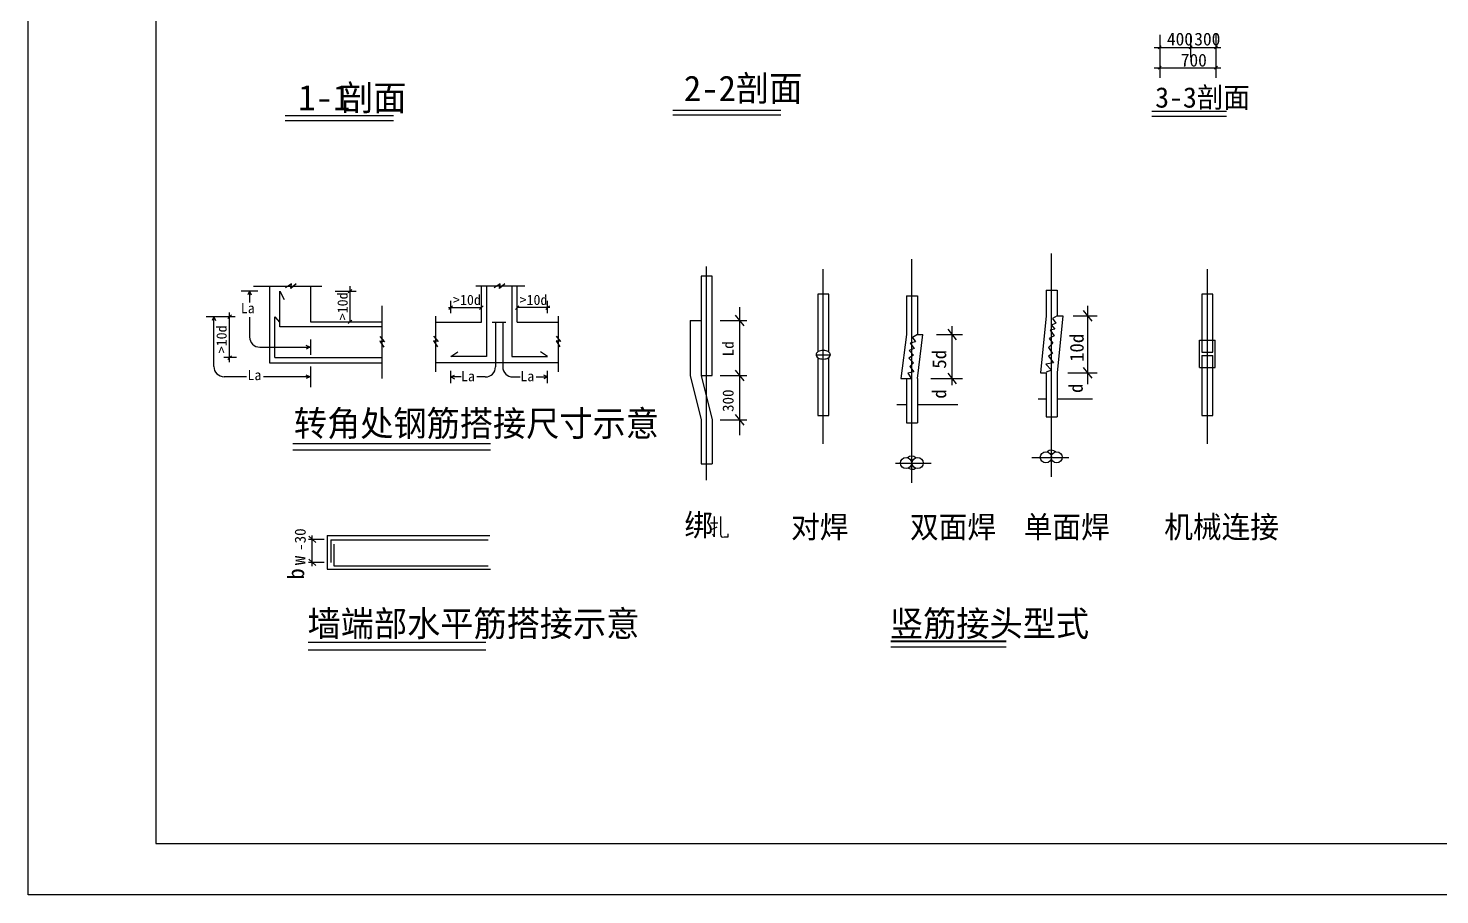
# Model space of a CAD drawing. Header units: metres. Extents: x 19583 to 79318, y 151850 to 193850.
# Drawn here: x 19583 to 47227, y 151850 to 168809 of the extents above; entities that cross this region are included whole.
import ezdxf

# ---------------------------------------------------------------- set-up
doc = ezdxf.new("R2010")
doc.units = ezdxf.units.M
for name, color, linetype in [('1', 1, 'Continuous'), ('2', 2, 'Continuous'), ('3', 2, 'Continuous'), ('PDIM', 3, 'Continuous')]:
    doc.layers.add(name, color=color, linetype=linetype)

# ---------------------------------------------------------------- blocks, each defined once
blk = doc.blocks.new('AA')
for p, q in [((-90.8, -38.94), (12.97, 51.92)), ((12.97, 51.92), (0, -38.94)), ((0, -38.94), (116.75, 38.94))]:
    blk.add_line(p, q)

msp = doc.modelspace()

# ---------------------------------------------------------------- linework, layer by layer
for p, q in [((24617.33, 167098.43), (26736.34, 167098.43)), ((24617.33, 167004.7), (26736.34, 167004.7)), ((32205.43, 167206.21), (34324.44, 167206.21)), ((32205.43, 167112.48), (34324.44, 167112.48)), ((41585.53, 167087.95), (43047.51, 167087.95)), ((24764.6, 160680.97), (28633, 160680.97)), ((24764.6, 160557.54), (28633, 160557.54)), ((25065.53, 156790.58), (28546.1, 156790.58)), ((25065.53, 156646.15), (28546.1, 156646.15))]:
    msp.add_line(p, q)
for points in [[(19582.8, 151849.5), (19582.8, 193849.5), (78982.8, 193849.5), (78982.8, 151849.5)], [(22082.8, 152849.5), (77982.8, 152849.5), (77982.8, 192849.5), (22082.8, 192849.5)]]:
    msp.add_lwpolyline(points, close=True)
at = {"layer": '1'}
for p, q in [((24509.88, 162962.46), (24509.88, 163662.46)), ((24509.88, 163662.46), (24596.02, 163499.97)), ((28558.64, 163768.92), (28558.64, 162384.35)), ((29053.85, 163768.92), (29053.85, 162384.35)), ((24409.88, 163162.46), (24504.18, 163056.34)), ((24409.88, 162362.46), (24409.88, 163162.46)), ((26509.88, 162962.46), (24509.88, 162962.46)), ((24409.88, 162362.46), (26509.88, 162362.46)), ((27858.64, 162384.35), (27998.08, 162475.2)), ((28558.64, 162384.35), (27858.64, 162384.35)), ((29053.85, 162384.35), (29753.85, 162384.35)), ((29753.85, 162384.35), (29614.41, 162475.2)), ((25507.96, 158798.63), (28590.64, 158798.63)), ((25507.96, 158798.63), (25507.96, 158354.01)), ((25570.1, 158707.86), (25570.1, 158285.46)), ((25570.1, 158285.46), (28590.64, 158285.46)), ((36478.01, 156819.1), (38732.88, 156819.1)), ((36478.01, 156807.1), (38732.88, 156807.1))]:
    msp.add_line(p, q, dxfattribs=at)
at = {"layer": '2'}
for p, q in [((36889.36, 159913.29), (36889.36, 164287.63)), ((39625.84, 160026.09), (39625.84, 164400.43)), ((32977.61, 163953.35), (32761.61, 163953.35)), ((32761.61, 163953.35), (32761.61, 162009.35)), ((32869.61, 159966.32), (32869.61, 164145.48)), ((32977.61, 162009.35), (32977.61, 163953.35)), ((35152.85, 160674.92), (35152.85, 164095.84)), ((42674.95, 160674.92), (42674.95, 164095.84)), ((24081.26, 163662.46), (23754.09, 163662.46)), ((23917.68, 163662.46), (23883.87, 163589.95)), ((23917.68, 163662.46), (23917.68, 163438.98)), ((23917.68, 163662.46), (23951.49, 163589.95)), ((23994.66, 163762.46), (25334.33, 163762.46)), ((24309.88, 163762.46), (24309.88, 162262.46)), ((25109.88, 163762.46), (25109.88, 163062.46)), ((25596.73, 163662.46), (26004.34, 163662.46)), ((25846.52, 163627.1), (25917.24, 163697.81)), ((25881.88, 163760.02), (25881.88, 163062.46)), ((28347.52, 163768.92), (29311.35, 163768.92)), ((28458.64, 163052.86), (28458.64, 163768.92)), ((29158.64, 163052.86), (29158.64, 163768.92)), ((39517.84, 163684.02), (39733.84, 163684.02)), ((39517.84, 163684.02), (39517.84, 163179.95)), ((39733.84, 163684.02), (39733.84, 163179.95)), ((27823.29, 163307.25), (27894, 163377.96)), ((27858.64, 163230.88), (27858.64, 163470.87)), ((28423.29, 163307.25), (28494, 163377.96)), ((29123.29, 163307.25), (29194, 163377.96)), ((29718.5, 163307.25), (29789.21, 163377.96)), ((29753.85, 163230.88), (29753.85, 163470.87)), ((35260.85, 163606.61), (35044.85, 163606.61)), ((35044.85, 163606.61), (35044.85, 162472.88)), ((35260.85, 162472.88), (35260.85, 163606.61)), ((36781.36, 163571.22), (36997.36, 163571.22)), ((36781.36, 163571.22), (36781.36, 162815.22)), ((36997.36, 163571.22), (36997.36, 162815.22)), ((42566.95, 163606.61), (42566.95, 162705.2)), ((42782.95, 163606.61), (42566.95, 163606.61)), ((42782.95, 162705.2), (42782.95, 163606.61)), ((23636.13, 163162.46), (23068.07, 163162.46)), ((23218.32, 163162.46), (23184.51, 163089.95)), ((23218.32, 163162.46), (23252.13, 163089.95)), ((23218.32, 162188.58), (23218.32, 163162.46)), ((23492.2, 163127.1), (23562.91, 163197.81)), ((23527.56, 162272.19), (23527.56, 163248.2)), ((23917.68, 163155.79), (23917.68, 162766.82)), ((26509.88, 163377.46), (26509.88, 161951.18)), ((27558.64, 163171.28), (27558.64, 162084.97)), ((27816.45, 163342.6), (28458.64, 163342.6)), ((29799.46, 163342.6), (29158.64, 163342.6)), ((29958.64, 163171.28), (29958.64, 162084.97)), ((33429.2, 163193.85), (33596.29, 162984.86)), ((33512.75, 163348.58), (33512.75, 160845.65)), ((39517.84, 163179.95), (39409.84, 162064.02)), ((39733.84, 163179.95), (39640.77, 163130.71)), ((39640.77, 163130.71), (39706.13, 163037.4)), ((39733.84, 163179.95), (39841.84, 163179.95)), ((39841.84, 163179.95), (39733.84, 162064.02)), ((40050.48, 163179.95), (40518.55, 163179.95)), ((40245.34, 163284.45), (40412.43, 163075.46)), ((40328.88, 163376.89), (40328.88, 161841.58)), ((25109.88, 163062.46), (26509.88, 163062.46)), ((25846.52, 163027.1), (25917.24, 163097.81)), ((27558.64, 163052.86), (28458.64, 163052.86)), ((28670.42, 163052.86), (28939.51, 163052.86)), ((28734.15, 163052.86), (28734.15, 162183.01)), ((28875.78, 163052.86), (28875.78, 162183.01)), ((29158.64, 163052.86), (29958.64, 163052.86)), ((32545.61, 163089.35), (32761.61, 163089.35)), ((32545.61, 163089.35), (32545.61, 162012.94)), ((33132.25, 163089.35), (33658.76, 163089.35)), ((37590.41, 162919.71), (37757.5, 162710.72)), ((37673.96, 162979.77), (37673.96, 161823.55)), ((39687.46, 162916.1), (39594.09, 162897.44)), ((39594.09, 162897.44), (39678.12, 162785.46)), ((39706.13, 163037.4), (39622.1, 163000.08)), ((39622.1, 163000.08), (39687.46, 162916.1)), ((24117.68, 162566.82), (25109.88, 162566.82)), ((25101.04, 162564.19), (25028.53, 162598)), ((25101.04, 162564.19), (25028.53, 162530.38)), ((25109.88, 162719.8), (25109.88, 162413.85)), ((36781.36, 162815.22), (36673.36, 161951.22)), ((36962.26, 162668.05), (36853.5, 162646.31)), ((36853.5, 162646.31), (36935.07, 162543.05)), ((36997.36, 162815.22), (36902.44, 162755)), ((36902.44, 162755), (36962.26, 162668.05)), ((36997.36, 162815.22), (37105.36, 162815.22)), ((36997.36, 161951.22), (37105.36, 162815.22)), ((37370.9, 162815.22), (37882.6, 162815.22)), ((39650.11, 162645.5), (39566.07, 162561.52)), ((39566.07, 162561.52), (39640.77, 162440.22)), ((39678.12, 162785.46), (39575.41, 162738.81)), ((39575.41, 162738.81), (39650.11, 162645.5)), ((42519.4, 162171.6), (42519.4, 162705.2)), ((42519.4, 162705.2), (42828.3, 162705.2)), ((42566.95, 162705.2), (42566.95, 162470.2)), ((42782.95, 162470.2), (42782.95, 162705.2)), ((42828.3, 162171.6), (42828.3, 162705.2)), ((23659.03, 162362.46), (23414.86, 162362.46)), ((23492.2, 162327.1), (23562.91, 162397.81)), ((35012.45, 162418.61), (35293.25, 162418.61)), ((35044.85, 162364.33), (35044.85, 161230.61)), ((35260.85, 161230.61), (35260.85, 162364.33)), ((36918.76, 162412.63), (36831.74, 162352.84)), ((36831.74, 162352.84), (36918.76, 162260.46)), ((36935.07, 162543.05), (36837.18, 162499.58)), ((36837.18, 162499.58), (36918.76, 162412.63)), ((39640.77, 162440.22), (39566.07, 162393.56)), ((39566.07, 162393.56), (39659.45, 162262.93)), ((42566.95, 162470.2), (42782.95, 162470.2)), ((42566.95, 162403.1), (42782.95, 162403.1)), ((42566.95, 162403.1), (42566.95, 162171.6)), ((42782.95, 162171.6), (42782.95, 162403.1)), ((24309.88, 162262.46), (26509.88, 162262.46)), ((25101.04, 161985.95), (25028.53, 162019.75)), ((25109.88, 162190.5), (25109.88, 161786.65)), ((27558.64, 162268.92), (29958.64, 162268.92)), ((27858.64, 161864.88), (27858.64, 162104.86)), ((27858.64, 161983.01), (27931.15, 162016.82)), ((29751.29, 161983.01), (29678.79, 162016.82)), ((29753.85, 161864.88), (29753.85, 162104.86)), ((32545.61, 162012.94), (32761.61, 161145.35)), ((32761.61, 162009.35), (32977.61, 161141.77)), ((32761.61, 162009.35), (32977.61, 162009.35)), ((33132.25, 162009.35), (33658.76, 162009.35)), ((33429.2, 162113.85), (33596.29, 161904.86)), ((36929.63, 162081.12), (36809.99, 162059.38)), ((36809.99, 162059.38), (36880.69, 161945.25)), ((36918.76, 162260.46), (36848.06, 162189.81)), ((36848.06, 162189.81), (36929.63, 162081.12)), ((37590.41, 162055.71), (37757.5, 161846.72)), ((39409.84, 162064.02), (39517.84, 162064.02)), ((39659.45, 162262.93), (39510.05, 162234.93)), ((39510.05, 162234.93), (39622.1, 162113.63)), ((39517.84, 162064.02), (39517.84, 161200.02)), ((39622.1, 162113.63), (39519.39, 162076.3)), ((39733.84, 162064.02), (39733.84, 161200.02)), ((39942.48, 162064.02), (40518.55, 162064.02)), ((40245.34, 162168.51), (40412.43, 161959.52)), ((42519.4, 162171.6), (42828.3, 162171.6)), ((42566.95, 162171.6), (42566.95, 161230.61)), ((42782.95, 161230.61), (42782.95, 162171.6)), ((23859.56, 161988.58), (23418.32, 161988.58)), ((25109.88, 161988.58), (24191.19, 161988.58)), ((25101.04, 161985.95), (25028.53, 161952.14)), ((27858.64, 161983.01), (27931.15, 161949.2)), ((28058.56, 161983.01), (27858.64, 161983.01)), ((28534.15, 161983.01), (28371.13, 161983.01)), ((29075.78, 161983.01), (29214.4, 161983.01)), ((29533.48, 161983.01), (29753.85, 161983.01)), ((29751.29, 161983.01), (29678.79, 161949.2)), ((36673.36, 161951.22), (36781.36, 161951.22)), ((36781.36, 161951.22), (36781.36, 161087.22)), ((36880.69, 161945.25), (36782.8, 161945.25)), ((36997.36, 161951.22), (36997.36, 161087.22)), ((37262.9, 161951.22), (37882.6, 161951.22)), ((36592.83, 161444.46), (36781.36, 161444.46)), ((36997.36, 161444.46), (37787.76, 161444.46)), ((39361.55, 161557.26), (39517.84, 161557.26)), ((39733.84, 161557.26), (40423.72, 161557.26)), ((33429.2, 161249.85), (33596.29, 161040.86)), ((35044.85, 161230.61), (35260.85, 161230.61)), ((39517.84, 161200.02), (39733.84, 161200.02)), ((42566.95, 161230.61), (42782.95, 161230.61)), ((32761.61, 161145.35), (32761.61, 160281.35)), ((32977.61, 161145.35), (32977.61, 160281.35)), ((33132.25, 161145.35), (33658.76, 161145.35)), ((36781.36, 161087.22), (36997.36, 161087.22)), ((39239.11, 160408.15), (39961.27, 160408.15)), ((32761.61, 160281.35), (32977.61, 160281.35)), ((36566.35, 160295.35), (37267.27, 160295.35)), ((33015.76, 159253.53), (33015.76, 158852.03)), ((33138.27, 159253.53), (33138.27, 158899.91)), ((32947.29, 159130.97), (33090.53, 159130.97)), ((32947.29, 158988.63), (33077.02, 159049.27)), ((25379.84, 158800.49), (25068.7, 158800.49)), ((25076.55, 158869.03), (25212.51, 158741.2)), ((25144.53, 158279.61), (25144.53, 158878.3)), ((25440.28, 158879.88), (28622.8, 158879.88)), ((25440.28, 158879.88), (25440.28, 158219.71)), ((33015.76, 158852.03), (32988.73, 158906.93)), ((33213.05, 158852.03), (33287.82, 158852.03)), ((33287.82, 158852.03), (33287.82, 158913.31)), ((25076.55, 158418.85), (25212.51, 158291.02)), ((25379.84, 158352.15), (25068.7, 158352.15)), ((25440.28, 158219.71), (28638.42, 158219.71)), ((36478.01, 156699.2), (38732.88, 156699.2))]:
    msp.add_line(p, q, dxfattribs=at)
msp.add_lwpolyline([(35012.45, 162418.61, 0.15), (35021.73, 162388.57, 0.11), (35053.57, 162358.42, 0.07), (35096.64, 162340.43, 0.06), (35152.85, 162333.48, 0.06), (35209.06, 162340.43, 0.07), (35252.13, 162358.42, 0.11), (35283.97, 162388.57, 0.15), (35293.25, 162418.61, 0.15), (35283.97, 162448.64, 0.11), (35252.13, 162478.8, 0.07), (35209.06, 162496.78, 0.06), (35152.85, 162503.73, 0.06), (35096.64, 162496.78, 0.07), (35053.57, 162478.8, 0.11), (35021.73, 162448.64, 0.15)], format="xyb", close=True, dxfattribs=at)
for centre in [(36774.14, 160298.44), (37000.93, 160298.44), (39513.33, 160411.24), (39723.32, 160411.24)]:
    msp.add_circle(centre, 109.2, dxfattribs=at)
for centre, radius, start, end in [((24117.68, 162766.82), 200, 180, 270), ((23418.32, 162188.58), 200, 180, 270), ((28534.15, 162183.01), 200, 270, 0), ((29075.78, 162183.01), 200, 180, 270), ((33190.99, 158899.91), 52.71, 180, 294.74)]:
    msp.add_arc(centre, radius, start, end, dxfattribs=at)
at = {"layer": '3'}
for centre, start, end in [((36885.98, 160306.83), 49.29, 130.23), ((39622.7, 160422.27), 49.29, 130.23), ((36890.41, 160303.72), 235.84, 302.92)]:
    msp.add_arc(centre, 126.48, start, end, dxfattribs=at)
at = {"layer": 'PDIM'}
for p, q in [((41742.47, 168677.09), (41742.47, 167839.06)), ((42342.47, 168684.94), (42342.47, 168236.98)), ((42842.47, 168690.91), (42842.47, 167839.06)), ((41632.62, 168433.29), (42937.52, 168433.29)), ((41632.62, 168033.29), (42937.52, 168033.29)), ((41585.53, 167186.98), (43047.51, 167186.98))]:
    msp.add_line(p, q, dxfattribs=at)
for points in [[(41713.34, 168404.2), (41773.34, 168464.2)], [(42317.03, 168404.2), (42377.03, 168464.2)], [(42813.94, 168404.2), (42873.94, 168464.2)], [(41713.34, 168006.28), (41773.34, 168066.28)], [(42812.91, 168006.28), (42872.91, 168066.28)]]:
    msp.add_lwpolyline(points, dxfattribs=at)

# ---------------------------------------------------------------- block references
at = {"layer": '2'}
for p, rotation in [((24739.65, 163769.72), 180), ((28825.29, 163769.72), 180), ((26509.1, 162683.3), 270), ((27557.86, 162688.32), 270), ((29957.86, 162688.32), 270)]:
    msp.add_blockref('AA', p, dxfattribs=dict(at, rotation=rotation))

# ---------------------------------------------------------------- texts
for s, p in [('2-2剖面', (32422.75, 167382.84)), ('1-1', (24870.37, 167201.56)), ('剖面', (25690.44, 167196.99)), ('转角处钢筋搭接尺寸示意', (24784.91, 160824.85)), ('墙端部水平筋搭接示意', (25052.92, 156906.59)), ('竖筋接头型式', (36459.49, 156907.16))]:
    msp.add_text(s, height=500).set_placement(p)
for s, height, p in [('La', 200, (23745.88, 163230.6)), ('>10d', 200, (27902.79, 163392.52)), ('>10d', 200, (29205.95, 163392.52)), ('La', 200, (23877.02, 161921.98)), ('La', 200, (28059.09, 161899.77)), ('La', 200, (29220.83, 161899.77)), ('绑', 432, (32432.26, 158870.76)), ('对焊', 432, (34521.45, 158830.94)), ('双面焊', 432, (36851.42, 158830.94)), ('单面焊', 432, (39078.53, 158830.94)), ('机械连接', 432, (41830.45, 158830.94))]:
    msp.add_text(s, height=height, dxfattribs=at).set_placement(p)
for s, height, p in [('>10d', 200, (25838.55, 163093.45)), ('>10d', 200, (23468.41, 162447.35)), ('Ld', 216, (33396.69, 162387.07)), ('10d', 270, (40253.01, 162277.53)), ('5d', 270, (37560.15, 162145.77)), ('300', 216, (33396.69, 161298.35)), ('d', 270, (40234.05, 161670.99)), ('d', 270, (37560.15, 161558.19)), ('-30', 216, (25017.07, 158579.85)), ('w', 270, (25006.69, 158299.63)), ('b', 324, (24985.98, 158019.41))]:
    msp.add_text(s, height=height, rotation=90, dxfattribs=at).set_placement(p)
at = {"layer": 'PDIM'}
for s, height, p in [('400', 250, (41884.02, 168471.95)), ('300', 250, (42419.28, 168471.95)), ('700', 250, (42154.61, 168058.76)), ('3-3剖面', 400, (41653.29, 167254.63))]:
    msp.add_text(s, height=height, dxfattribs=at).set_placement(p)

doc.saveas('drawing.dxf')
